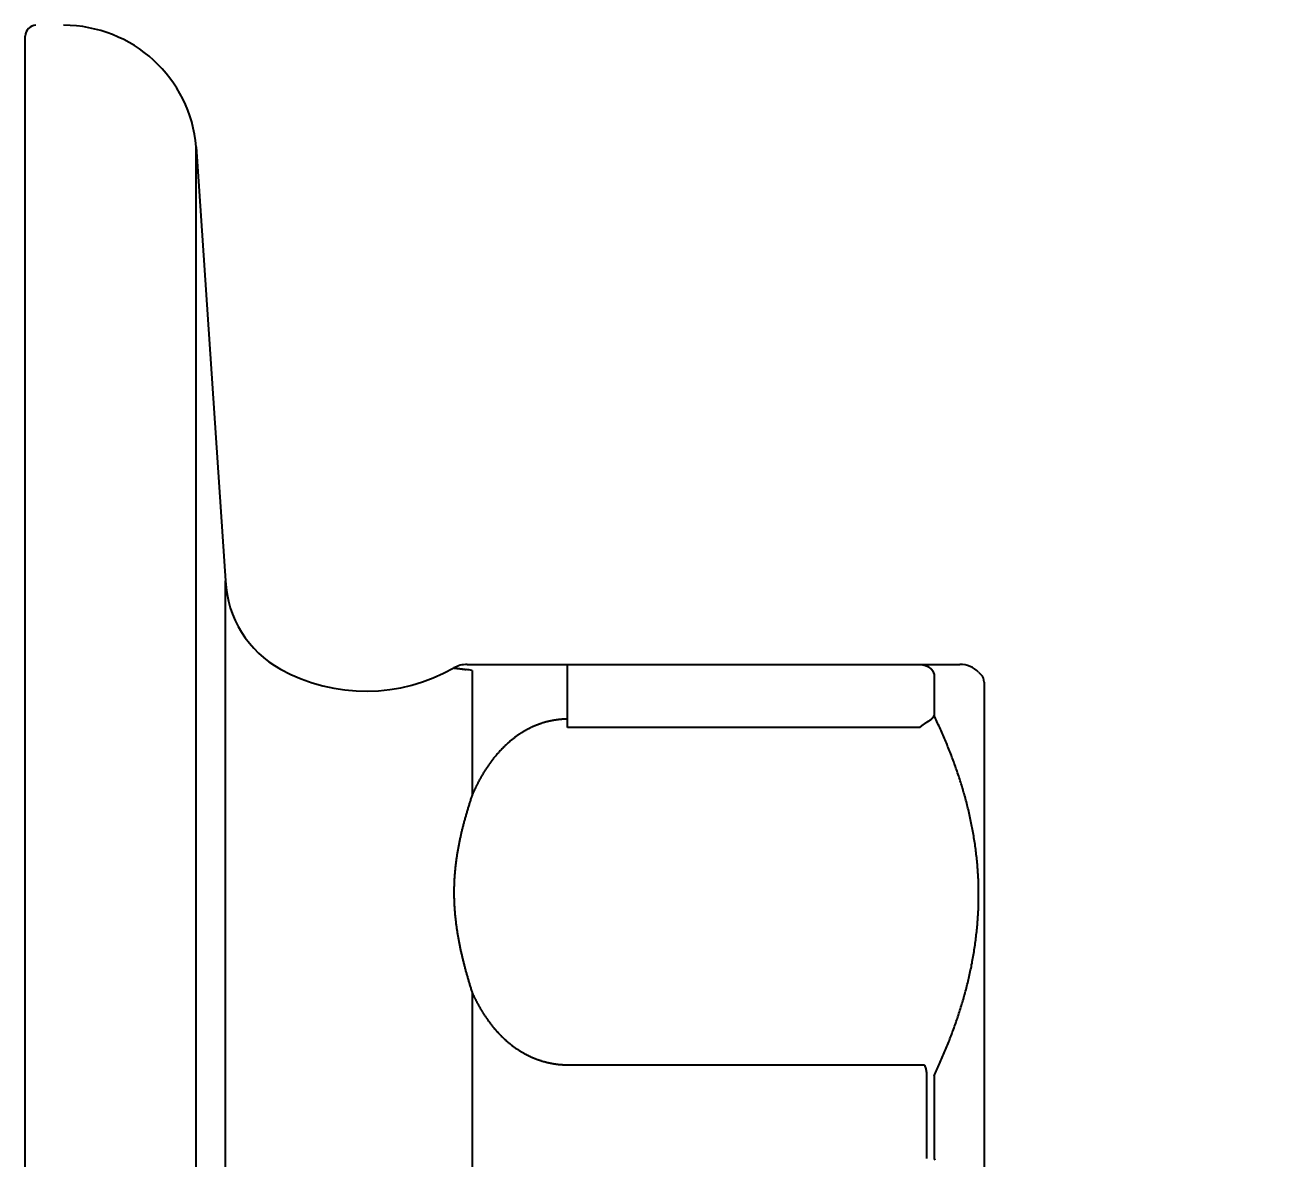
# Model space of a CAD drawing. Header units: millimetres. Extents: x 0 to 3800, y -67 to 2530.
# Drawn here: x 2346.07 to 2370.41, y 1562.14 to 1583.98 of the extents above; entities that cross this region are included whole.
import ezdxf

# ---------------------------------------------------------------- set-up
doc = ezdxf.new("R2010")
doc.units = ezdxf.units.MM
doc.layers.add('내부선 및 부속', color=4, linetype='Continuous')
doc.layers.add('치수선', color=7, linetype='Continuous')
doc.styles.add('____', font='')
doc.styles.get('____').set_extended_font_data('굴림')
doc.dimstyles.new('MSADIM', dxfattribs={"dimtxt": 33, "dimasz": 17, "dimexe": 10, "dimexo": 7.5, "dimgap": 10, "dimtad": 0, "dimtih": 1, "dimtoh": 1, "dimdec": 0, "dimzin": 1, "dimdsep": 46, "dimtxsty": '____', "dimcen": 11.25, "dimadec": 0, "dimazin": 0, "dimtfac": 1, "dimtdec": 0, "dimtix": 1, "dimtmove": 0, "dimatfit": 3, "dimfxl": 1, "dimtolj": 1, "dimtzin": 1, "dimarcsym": 0})

# ---------------------------------------------------------------- blocks, each defined once
blk = doc.blocks.new('*D49')
at = {"layer": '치수선', "color": 0, "linetype": 'Continuous', "lineweight": -2, "transparency": 16777216}
for p, q in [((2462.455, 1587.439), (2462.455, 1407.939)), ((2322.455, 1510.342), (2322.455, 1407.939)), ((2339.455, 1417.939), (2356.523, 1417.939)), ((2445.455, 1417.939), (2428.387, 1417.939))]:
    blk.add_line(p, q, dxfattribs=at)
at = {"layer": '치수선', "color": 0, "linetype": 'Continuous', "transparency": 16777216}
for points in [[(2339.455, 1420.773), (2339.455, 1415.106), (2322.455, 1417.939)], [(2445.455, 1420.773), (2445.455, 1415.106), (2462.455, 1417.939)]]:
    blk.add_solid(points, dxfattribs=at)
at = {"layer": '치수선', "color": 0, "linetype": 'Continuous', "transparency": 16777216, "insert": (2392.455, 1417.939), "char_height": 25, "attachment_point": 5, "style": '____'}
blk.add_mtext('\\A1;140', dxfattribs=at)
blk = doc.blocks.new('*D52')
at = {"layer": '치수선', "color": 0, "linetype": 'Continuous', "lineweight": -2, "transparency": 16777216}
for p, q in [((2932.455, 1675.439), (2932.455, 1337.939)), ((2232.455, 1355.314), (2232.455, 1337.939)), ((2249.455, 1347.939), (2545.324, 1347.939)), ((2915.455, 1347.939), (2619.585, 1347.939))]:
    blk.add_line(p, q, dxfattribs=at)
at = {"layer": '치수선', "color": 0, "linetype": 'Continuous', "transparency": 16777216}
for points in [[(2249.455, 1350.773), (2249.455, 1345.106), (2232.455, 1347.939)], [(2915.455, 1350.773), (2915.455, 1345.106), (2932.455, 1347.939)]]:
    blk.add_solid(points, dxfattribs=at)
at = {"layer": '치수선', "color": 0, "linetype": 'Continuous', "transparency": 16777216, "insert": (2582.455, 1347.939), "char_height": 25, "attachment_point": 5, "style": '____'}
blk.add_mtext('\\A1;700', dxfattribs=at)

msp = doc.modelspace()

# ---------------------------------------------------------------- linework, layer by layer
at = {"layer": '내부선 및 부속', "linetype": 'Continuous'}
for p, q in [((2346.065, 1542.102), (2346.065, 1583.776)), ((2346.065, 1542.362), (2346.065, 1583.715)), ((2349.361, 1581.639), (2349.924, 1573.274)), ((2349.361, 1544.239), (2349.361, 1581.639)), ((2349.924, 1552.604), (2349.924, 1573.274)), ((2349.924, 1552.604), (2349.924, 1573.274)), ((2354.578, 1571.665), (2364.074, 1571.665)), ((2356.512, 1570.453), (2356.512, 1571.665)), ((2354.674, 1571.551), (2354.674, 1569.146)), ((2363.577, 1571.48), (2363.577, 1570.683)), ((2364.437, 1571.515), (2364.483, 1571.468)), ((2364.543, 1571.323), (2364.543, 1554.555)), ((2363.304, 1570.453), (2356.512, 1570.453)), ((2354.674, 1565.344), (2354.674, 1560.534)), ((2356.512, 1563.949), (2363.388, 1563.949)), ((2363.432, 1563.742), (2363.432, 1562.142)), ((2363.577, 1563.737), (2363.577, 1562.142))]:
    msp.add_line(p, q, dxfattribs=at)
at = {"layer": '내부선 및 부속', "linetype": 'Continuous', "flags": 128}
for points in [[(2354.325, 1571.597), (2354.326, 1571.598), (2354.327, 1571.598), (2354.327, 1571.597), (2354.328, 1571.597), (2354.329, 1571.597), (2354.33, 1571.597), (2354.331, 1571.597), (2354.332, 1571.596), (2354.332, 1571.596), (2354.333, 1571.596), (2354.334, 1571.596), (2354.335, 1571.596), (2354.336, 1571.596), (2354.337, 1571.596), (2354.337, 1571.596), (2354.338, 1571.596), (2354.339, 1571.596), (2354.34, 1571.596), (2354.341, 1571.596), (2354.342, 1571.595), (2354.342, 1571.595), (2354.343, 1571.595), (2354.344, 1571.595), (2354.345, 1571.595), (2354.346, 1571.595), (2354.347, 1571.595), (2354.347, 1571.595), (2354.348, 1571.595), (2354.349, 1571.595), (2354.35, 1571.595), (2354.351, 1571.595), (2354.352, 1571.594), (2354.352, 1571.594), (2354.353, 1571.594), (2354.354, 1571.594), (2354.355, 1571.594), (2354.356, 1571.594), (2354.357, 1571.594), (2354.357, 1571.594), (2354.358, 1571.593), (2354.359, 1571.593), (2354.36, 1571.593), (2354.361, 1571.593), (2354.362, 1571.593), (2354.362, 1571.593), (2354.363, 1571.593), (2354.364, 1571.593), (2354.365, 1571.593), (2354.366, 1571.592), (2354.367, 1571.592), (2354.367, 1571.592), (2354.368, 1571.592), (2354.369, 1571.592), (2354.37, 1571.592), (2354.371, 1571.592), (2354.371, 1571.592), (2354.372, 1571.592), (2354.373, 1571.591), (2354.374, 1571.591), (2354.375, 1571.591), (2354.376, 1571.591), (2354.376, 1571.591), (2354.377, 1571.591), (2354.378, 1571.591), (2354.379, 1571.591), (2354.38, 1571.591), (2354.381, 1571.591), (2354.381, 1571.59), (2354.382, 1571.59), (2354.383, 1571.59), (2354.384, 1571.59), (2354.385, 1571.59), (2354.386, 1571.59), (2354.386, 1571.59), (2354.387, 1571.59), (2354.388, 1571.59), (2354.389, 1571.59), (2354.39, 1571.589), (2354.391, 1571.589), (2354.391, 1571.589), (2354.392, 1571.589), (2354.393, 1571.589), (2354.394, 1571.589), (2354.395, 1571.589), (2354.396, 1571.589), (2354.396, 1571.589), (2354.397, 1571.589), (2354.398, 1571.588), (2354.399, 1571.588), (2354.4, 1571.588), (2354.401, 1571.588), (2354.401, 1571.588), (2354.402, 1571.588), (2354.403, 1571.588), (2354.404, 1571.588), (2354.405, 1571.588), (2354.405, 1571.588), (2354.406, 1571.587), (2354.407, 1571.587), (2354.408, 1571.587), (2354.408, 1571.587), (2354.409, 1571.587), (2354.41, 1571.587), (2354.41, 1571.587), (2354.411, 1571.587), (2354.412, 1571.587), (2354.413, 1571.587), (2354.414, 1571.587), (2354.415, 1571.586), (2354.415, 1571.586), (2354.416, 1571.586), (2354.417, 1571.586), (2354.418, 1571.586), (2354.419, 1571.586), (2354.42, 1571.586), (2354.42, 1571.586), (2354.421, 1571.586), (2354.422, 1571.585), (2354.423, 1571.585), (2354.424, 1571.585), (2354.425, 1571.585), (2354.425, 1571.585), (2354.426, 1571.585), (2354.427, 1571.585), (2354.428, 1571.585), (2354.429, 1571.585), (2354.43, 1571.584), (2354.43, 1571.584), (2354.431, 1571.584), (2354.432, 1571.584), (2354.433, 1571.584), (2354.434, 1571.584), (2354.435, 1571.584), (2354.435, 1571.584), (2354.436, 1571.584), (2354.437, 1571.583), (2354.438, 1571.583), (2354.439, 1571.583), (2354.44, 1571.583), (2354.44, 1571.583), (2354.441, 1571.583), (2354.442, 1571.583), (2354.443, 1571.583), (2354.444, 1571.583), (2354.444, 1571.583), (2354.445, 1571.582), (2354.446, 1571.582), (2354.447, 1571.582), (2354.448, 1571.582), (2354.449, 1571.582), (2354.449, 1571.582), (2354.45, 1571.582), (2354.451, 1571.582), (2354.452, 1571.582), (2354.453, 1571.581), (2354.454, 1571.581), (2354.454, 1571.581), (2354.455, 1571.581), (2354.456, 1571.581), (2354.457, 1571.581), (2354.458, 1571.581), (2354.459, 1571.581), (2354.459, 1571.581), (2354.46, 1571.58), (2354.461, 1571.58), (2354.462, 1571.58), (2354.463, 1571.58), (2354.464, 1571.58), (2354.464, 1571.58), (2354.465, 1571.58), (2354.466, 1571.58), (2354.467, 1571.58), (2354.468, 1571.579), (2354.469, 1571.579), (2354.469, 1571.579), (2354.47, 1571.579), (2354.471, 1571.579), (2354.472, 1571.579), (2354.473, 1571.579), (2354.474, 1571.579), (2354.474, 1571.579), (2354.475, 1571.578), (2354.476, 1571.578), (2354.477, 1571.578), (2354.478, 1571.578), (2354.478, 1571.578), (2354.479, 1571.578), (2354.48, 1571.578), (2354.481, 1571.578), (2354.482, 1571.578), (2354.483, 1571.577), (2354.483, 1571.577), (2354.484, 1571.577), (2354.485, 1571.577), (2354.486, 1571.577), (2354.487, 1571.577), (2354.488, 1571.577), (2354.488, 1571.577), (2354.489, 1571.577), (2354.49, 1571.576), (2354.491, 1571.576), (2354.491, 1571.576), (2354.492, 1571.576), (2354.493, 1571.576), (2354.493, 1571.576), (2354.494, 1571.576), (2354.495, 1571.576), (2354.496, 1571.576), (2354.497, 1571.576), (2354.498, 1571.575), (2354.498, 1571.575), (2354.499, 1571.575), (2354.5, 1571.575), (2354.501, 1571.575), (2354.502, 1571.575), (2354.503, 1571.575), (2354.503, 1571.575), (2354.504, 1571.575), (2354.505, 1571.574), (2354.506, 1571.574), (2354.507, 1571.574), (2354.507, 1571.574), (2354.508, 1571.574), (2354.509, 1571.574), (2354.51, 1571.574), (2354.511, 1571.574), (2354.512, 1571.574), (2354.512, 1571.573), (2354.513, 1571.573), (2354.514, 1571.573), (2354.515, 1571.573), (2354.516, 1571.573), (2354.517, 1571.573), (2354.517, 1571.573), (2354.518, 1571.573), (2354.519, 1571.573), (2354.52, 1571.572), (2354.521, 1571.572), (2354.522, 1571.572), (2354.522, 1571.572), (2354.523, 1571.572), (2354.524, 1571.572), (2354.525, 1571.572), (2354.526, 1571.572), (2354.527, 1571.572), (2354.527, 1571.571), (2354.528, 1571.571), (2354.529, 1571.571), (2354.53, 1571.571), (2354.531, 1571.571), (2354.532, 1571.571), (2354.532, 1571.571), (2354.533, 1571.571), (2354.534, 1571.571), (2354.535, 1571.57), (2354.536, 1571.57), (2354.536, 1571.57), (2354.537, 1571.57), (2354.538, 1571.57), (2354.539, 1571.57), (2354.54, 1571.57), (2354.541, 1571.57), (2354.541, 1571.569), (2354.542, 1571.569), (2354.543, 1571.569), (2354.544, 1571.569), (2354.545, 1571.569), (2354.546, 1571.569), (2354.546, 1571.569), (2354.547, 1571.569), (2354.548, 1571.569), (2354.549, 1571.568), (2354.55, 1571.568), (2354.551, 1571.568), (2354.551, 1571.568), (2354.552, 1571.568), (2354.553, 1571.568), (2354.554, 1571.568), (2354.555, 1571.568), (2354.556, 1571.568), (2354.556, 1571.567), (2354.557, 1571.567), (2354.558, 1571.567), (2354.559, 1571.567), (2354.56, 1571.567), (2354.561, 1571.567), (2354.561, 1571.567), (2354.562, 1571.567), (2354.563, 1571.567), (2354.563, 1571.567)], [(2363.304, 1571.665), (2363.305, 1571.665), (2363.307, 1571.665), (2363.308, 1571.665), (2363.309, 1571.665), (2363.31, 1571.665), (2363.311, 1571.665), (2363.312, 1571.665), (2363.313, 1571.665), (2363.314, 1571.665), (2363.315, 1571.665), (2363.316, 1571.664), (2363.317, 1571.664), (2363.318, 1571.664), (2363.319, 1571.664), (2363.32, 1571.664), (2363.321, 1571.664), (2363.322, 1571.664), (2363.323, 1571.664), (2363.324, 1571.664), (2363.326, 1571.664), (2363.327, 1571.664), (2363.328, 1571.664), (2363.329, 1571.664), (2363.33, 1571.664), (2363.331, 1571.664), (2363.332, 1571.663), (2363.333, 1571.663), (2363.334, 1571.663), (2363.335, 1571.663), (2363.336, 1571.663), (2363.337, 1571.663), (2363.338, 1571.663), (2363.339, 1571.663), (2363.34, 1571.663), (2363.341, 1571.662), (2363.342, 1571.662), (2363.343, 1571.662), (2363.345, 1571.662), (2363.346, 1571.662), (2363.347, 1571.662), (2363.348, 1571.662), (2363.349, 1571.661), (2363.35, 1571.661), (2363.351, 1571.661), (2363.352, 1571.661), (2363.353, 1571.661), (2363.354, 1571.661), (2363.355, 1571.66), (2363.356, 1571.66), (2363.357, 1571.66), (2363.358, 1571.66), (2363.359, 1571.66), (2363.36, 1571.66), (2363.361, 1571.659), (2363.362, 1571.659), (2363.363, 1571.659), (2363.364, 1571.659), (2363.365, 1571.659), (2363.367, 1571.658), (2363.368, 1571.658), (2363.369, 1571.658), (2363.37, 1571.658), (2363.371, 1571.657), (2363.372, 1571.657), (2363.373, 1571.657), (2363.374, 1571.657), (2363.375, 1571.656), (2363.376, 1571.656), (2363.377, 1571.656), (2363.378, 1571.656), (2363.379, 1571.655), (2363.38, 1571.655), (2363.381, 1571.655), (2363.382, 1571.655), (2363.383, 1571.654), (2363.384, 1571.654), (2363.385, 1571.654), (2363.386, 1571.654), (2363.387, 1571.653), (2363.388, 1571.653), (2363.389, 1571.653), (2363.39, 1571.652), (2363.391, 1571.652), (2363.392, 1571.652), (2363.393, 1571.652), (2363.394, 1571.651), (2363.395, 1571.651), (2363.396, 1571.651), (2363.397, 1571.65), (2363.398, 1571.65), (2363.399, 1571.65), (2363.4, 1571.649), (2363.401, 1571.649), (2363.402, 1571.649), (2363.403, 1571.648), (2363.405, 1571.648), (2363.406, 1571.648), (2363.407, 1571.647), (2363.408, 1571.647), (2363.409, 1571.647), (2363.409, 1571.647), (2363.41, 1571.646), (2363.411, 1571.646), (2363.412, 1571.646), (2363.413, 1571.645), (2363.414, 1571.645), (2363.415, 1571.645), (2363.416, 1571.644), (2363.416, 1571.644), (2363.417, 1571.643), (2363.418, 1571.643), (2363.419, 1571.643), (2363.42, 1571.642), (2363.421, 1571.642), (2363.422, 1571.641), (2363.423, 1571.641), (2363.424, 1571.641), (2363.425, 1571.64), (2363.426, 1571.64), (2363.427, 1571.639), (2363.428, 1571.639), (2363.429, 1571.639), (2363.43, 1571.638), (2363.431, 1571.638), (2363.432, 1571.637), (2363.433, 1571.637), (2363.434, 1571.637), (2363.435, 1571.636), (2363.436, 1571.636), (2363.437, 1571.635), (2363.438, 1571.635), (2363.439, 1571.634), (2363.44, 1571.634), (2363.441, 1571.633), (2363.442, 1571.633), (2363.443, 1571.633), (2363.444, 1571.632), (2363.445, 1571.632), (2363.446, 1571.631), (2363.447, 1571.631), (2363.447, 1571.63), (2363.448, 1571.63), (2363.449, 1571.629), (2363.45, 1571.629), (2363.451, 1571.628), (2363.452, 1571.628), (2363.453, 1571.627), (2363.454, 1571.627), (2363.455, 1571.626), (2363.456, 1571.626), (2363.457, 1571.625), (2363.458, 1571.625), (2363.459, 1571.624), (2363.46, 1571.624), (2363.46, 1571.623), (2363.461, 1571.623), (2363.462, 1571.622), (2363.463, 1571.622), (2363.464, 1571.621), (2363.465, 1571.621), (2363.465, 1571.621)], [(2363.465, 1571.621), (2363.466, 1571.62), (2363.467, 1571.62), (2363.468, 1571.619), (2363.469, 1571.618), (2363.47, 1571.618), (2363.471, 1571.617), (2363.472, 1571.617), (2363.473, 1571.616), (2363.474, 1571.615), (2363.475, 1571.615), (2363.476, 1571.614), (2363.477, 1571.613), (2363.478, 1571.613), (2363.479, 1571.612), (2363.48, 1571.612), (2363.481, 1571.611), (2363.482, 1571.61), (2363.483, 1571.61), (2363.484, 1571.609), (2363.485, 1571.608), (2363.486, 1571.608), (2363.486, 1571.607), (2363.487, 1571.606), (2363.488, 1571.606), (2363.489, 1571.605), (2363.49, 1571.604), (2363.491, 1571.604), (2363.492, 1571.603), (2363.493, 1571.602), (2363.494, 1571.601), (2363.495, 1571.601), (2363.496, 1571.6), (2363.497, 1571.599), (2363.498, 1571.599), (2363.498, 1571.598), (2363.499, 1571.597), (2363.5, 1571.596), (2363.501, 1571.596), (2363.502, 1571.595), (2363.503, 1571.594), (2363.504, 1571.593), (2363.505, 1571.593), (2363.506, 1571.592), (2363.506, 1571.591), (2363.507, 1571.59), (2363.508, 1571.589), (2363.509, 1571.589), (2363.51, 1571.588), (2363.511, 1571.587), (2363.512, 1571.586), (2363.512, 1571.586), (2363.513, 1571.585), (2363.514, 1571.584), (2363.515, 1571.583), (2363.516, 1571.582), (2363.517, 1571.582), (2363.518, 1571.581), (2363.518, 1571.58), (2363.519, 1571.579), (2363.52, 1571.578), (2363.521, 1571.577), (2363.522, 1571.577), (2363.522, 1571.576), (2363.523, 1571.575), (2363.524, 1571.574), (2363.525, 1571.573), (2363.526, 1571.572), (2363.526, 1571.571), (2363.527, 1571.571), (2363.528, 1571.57), (2363.529, 1571.569), (2363.529, 1571.568), (2363.53, 1571.567), (2363.531, 1571.566), (2363.532, 1571.565), (2363.532, 1571.564), (2363.533, 1571.564), (2363.534, 1571.563), (2363.535, 1571.562), (2363.535, 1571.561), (2363.536, 1571.56), (2363.537, 1571.559), (2363.537, 1571.558), (2363.538, 1571.557), (2363.539, 1571.556), (2363.54, 1571.555), (2363.54, 1571.554), (2363.541, 1571.553), (2363.542, 1571.552), (2363.542, 1571.552), (2363.543, 1571.551), (2363.544, 1571.55), (2363.544, 1571.549), (2363.545, 1571.548), (2363.546, 1571.547), (2363.546, 1571.546), (2363.547, 1571.545), (2363.548, 1571.544), (2363.548, 1571.543), (2363.549, 1571.542), (2363.549, 1571.542), (2363.549, 1571.541), (2363.55, 1571.54), (2363.551, 1571.539), (2363.551, 1571.538), (2363.552, 1571.537), (2363.552, 1571.536), (2363.553, 1571.535), (2363.554, 1571.534), (2363.554, 1571.533), (2363.555, 1571.532), (2363.555, 1571.531), (2363.556, 1571.53), (2363.557, 1571.529), (2363.557, 1571.528), (2363.558, 1571.527), (2363.558, 1571.526), (2363.559, 1571.525), (2363.559, 1571.524), (2363.56, 1571.523), (2363.56, 1571.522), (2363.561, 1571.521), (2363.561, 1571.52), (2363.562, 1571.519), (2363.562, 1571.518), (2363.563, 1571.517), (2363.563, 1571.516), (2363.564, 1571.514), (2363.564, 1571.513), (2363.565, 1571.512), (2363.565, 1571.511), (2363.566, 1571.51), (2363.566, 1571.509), (2363.567, 1571.508), (2363.567, 1571.507), (2363.568, 1571.506), (2363.568, 1571.505), (2363.569, 1571.504), (2363.569, 1571.503), (2363.569, 1571.502), (2363.57, 1571.501), (2363.57, 1571.5), (2363.571, 1571.499), (2363.571, 1571.497), (2363.572, 1571.496), (2363.572, 1571.495), (2363.572, 1571.494), (2363.573, 1571.493), (2363.573, 1571.492), (2363.574, 1571.491), (2363.574, 1571.49), (2363.574, 1571.489), (2363.575, 1571.488), (2363.575, 1571.487), (2363.575, 1571.485), (2363.576, 1571.484), (2363.576, 1571.483), (2363.576, 1571.482), (2363.577, 1571.481), (2363.577, 1571.48), (2363.577, 1571.48)], [(2363.577, 1570.682), (2363.577, 1570.681), (2363.576, 1570.68), (2363.576, 1570.679), (2363.576, 1570.678), (2363.575, 1570.678), (2363.575, 1570.677), (2363.574, 1570.676), (2363.574, 1570.675), (2363.573, 1570.674), (2363.573, 1570.673), (2363.573, 1570.672), (2363.572, 1570.671), (2363.572, 1570.67), (2363.571, 1570.669), (2363.571, 1570.668), (2363.57, 1570.667), (2363.57, 1570.667), (2363.569, 1570.666), (2363.569, 1570.665), (2363.568, 1570.664), (2363.568, 1570.663), (2363.567, 1570.662), (2363.567, 1570.661), (2363.566, 1570.66), (2363.566, 1570.659), (2363.565, 1570.658), (2363.565, 1570.658), (2363.564, 1570.657), (2363.564, 1570.656), (2363.563, 1570.655), (2363.562, 1570.654), (2363.562, 1570.653), (2363.561, 1570.652), (2363.561, 1570.651), (2363.56, 1570.651), (2363.56, 1570.65), (2363.559, 1570.649), (2363.559, 1570.648), (2363.558, 1570.647), (2363.557, 1570.646), (2363.557, 1570.646), (2363.556, 1570.645), (2363.556, 1570.644), (2363.555, 1570.643), (2363.554, 1570.642), (2363.554, 1570.641), (2363.553, 1570.641), (2363.553, 1570.64), (2363.552, 1570.639), (2363.551, 1570.638), (2363.551, 1570.637), (2363.55, 1570.636), (2363.549, 1570.636), (2363.549, 1570.635), (2363.548, 1570.634), (2363.547, 1570.633), (2363.547, 1570.632), (2363.546, 1570.632), (2363.545, 1570.631), (2363.545, 1570.63), (2363.544, 1570.629), (2363.543, 1570.629), (2363.543, 1570.628), (2363.542, 1570.627), (2363.541, 1570.626), (2363.541, 1570.625), (2363.54, 1570.625), (2363.539, 1570.624), (2363.539, 1570.623), (2363.538, 1570.622), (2363.537, 1570.622), (2363.536, 1570.621), (2363.536, 1570.62), (2363.535, 1570.619), (2363.534, 1570.619), (2363.534, 1570.618), (2363.533, 1570.617), (2363.532, 1570.616), (2363.531, 1570.616), (2363.531, 1570.615), (2363.53, 1570.614), (2363.529, 1570.614), (2363.528, 1570.613), (2363.528, 1570.612), (2363.527, 1570.611), (2363.526, 1570.611), (2363.525, 1570.61), (2363.525, 1570.609), (2363.524, 1570.609), (2363.523, 1570.608), (2363.522, 1570.607), (2363.522, 1570.606), (2363.521, 1570.606), (2363.52, 1570.605), (2363.519, 1570.604), (2363.518, 1570.604), (2363.518, 1570.603), (2363.517, 1570.602), (2363.516, 1570.602), (2363.515, 1570.601), (2363.515, 1570.601), (2363.515, 1570.6), (2363.514, 1570.6), (2363.513, 1570.599), (2363.512, 1570.598), (2363.511, 1570.598), (2363.511, 1570.597), (2363.51, 1570.596), (2363.509, 1570.596), (2363.508, 1570.595), (2363.507, 1570.594), (2363.506, 1570.594), (2363.506, 1570.593), (2363.505, 1570.593), (2363.504, 1570.592), (2363.503, 1570.591), (2363.502, 1570.591), (2363.501, 1570.59), (2363.501, 1570.589), (2363.5, 1570.589), (2363.499, 1570.588), (2363.498, 1570.588), (2363.497, 1570.587), (2363.496, 1570.586), (2363.496, 1570.586), (2363.495, 1570.585), (2363.494, 1570.585), (2363.493, 1570.584), (2363.492, 1570.583), (2363.491, 1570.583), (2363.491, 1570.582), (2363.49, 1570.582), (2363.489, 1570.581), (2363.488, 1570.58), (2363.487, 1570.58), (2363.486, 1570.579), (2363.485, 1570.579), (2363.484, 1570.578), (2363.484, 1570.578), (2363.483, 1570.577), (2363.482, 1570.576), (2363.481, 1570.576), (2363.48, 1570.575), (2363.479, 1570.575), (2363.478, 1570.574), (2363.477, 1570.574), (2363.477, 1570.573), (2363.476, 1570.573), (2363.475, 1570.572), (2363.474, 1570.572), (2363.473, 1570.571), (2363.472, 1570.57), (2363.471, 1570.57), (2363.47, 1570.569), (2363.47, 1570.569), (2363.469, 1570.568), (2363.468, 1570.568), (2363.467, 1570.567), (2363.466, 1570.567), (2363.465, 1570.566), (2363.465, 1570.566)], [(2363.577, 1563.736), (2363.591, 1563.766), (2363.605, 1563.795), (2363.618, 1563.824), (2363.632, 1563.854), (2363.645, 1563.883), (2363.658, 1563.912), (2363.672, 1563.942), (2363.685, 1563.971), (2363.698, 1564.001), (2363.711, 1564.031), (2363.724, 1564.06), (2363.737, 1564.09), (2363.749, 1564.12), (2363.762, 1564.149), (2363.775, 1564.179), (2363.787, 1564.209), (2363.799, 1564.239), (2363.812, 1564.269), (2363.824, 1564.299), (2363.836, 1564.329), (2363.848, 1564.359), (2363.86, 1564.389), (2363.872, 1564.419), (2363.883, 1564.449), (2363.895, 1564.479), (2363.907, 1564.509), (2363.918, 1564.54), (2363.929, 1564.57), (2363.941, 1564.6), (2363.952, 1564.631), (2363.963, 1564.661), (2363.974, 1564.692), (2363.984, 1564.722), (2363.995, 1564.753), (2364.006, 1564.783), (2364.016, 1564.814), (2364.027, 1564.844), (2364.037, 1564.875), (2364.047, 1564.906), (2364.057, 1564.936), (2364.067, 1564.967), (2364.077, 1564.998), (2364.087, 1565.029), (2364.096, 1565.06), (2364.106, 1565.091), (2364.115, 1565.122), (2364.124, 1565.153), (2364.133, 1565.184), (2364.142, 1565.215), (2364.151, 1565.246), (2364.16, 1565.277), (2364.169, 1565.308), (2364.177, 1565.34), (2364.186, 1565.371), (2364.194, 1565.402), (2364.202, 1565.433), (2364.21, 1565.465), (2364.218, 1565.496), (2364.226, 1565.528), (2364.233, 1565.559), (2364.241, 1565.591), (2364.248, 1565.622), (2364.255, 1565.654), (2364.263, 1565.685), (2364.27, 1565.717), (2364.276, 1565.749), (2364.283, 1565.78), (2364.29, 1565.812), (2364.296, 1565.844), (2364.302, 1565.876), (2364.309, 1565.907), (2364.315, 1565.939), (2364.321, 1565.971), (2364.326, 1566.003), (2364.332, 1566.035), (2364.337, 1566.067), (2364.343, 1566.099), (2364.348, 1566.131), (2364.353, 1566.163), (2364.358, 1566.195), (2364.363, 1566.227), (2364.367, 1566.259), (2364.372, 1566.291), (2364.376, 1566.323), (2364.38, 1566.355), (2364.384, 1566.387), (2364.388, 1566.419), (2364.392, 1566.451), (2364.396, 1566.484), (2364.399, 1566.516), (2364.403, 1566.548), (2364.406, 1566.58), (2364.409, 1566.612), (2364.412, 1566.645), (2364.414, 1566.677), (2364.417, 1566.709), (2364.419, 1566.741), (2364.422, 1566.774), (2364.424, 1566.806), (2364.426, 1566.838), (2364.426, 1566.838), (2364.428, 1566.871), (2364.429, 1566.903), (2364.431, 1566.935), (2364.432, 1566.968), (2364.433, 1567), (2364.434, 1567.032), (2364.435, 1567.065), (2364.436, 1567.097), (2364.437, 1567.129), (2364.437, 1567.162), (2364.437, 1567.194), (2364.437, 1567.226), (2364.437, 1567.259), (2364.437, 1567.291), (2364.437, 1567.323), (2364.436, 1567.356), (2364.435, 1567.388), (2364.434, 1567.421), (2364.433, 1567.453), (2364.432, 1567.485), (2364.431, 1567.518), (2364.429, 1567.55), (2364.428, 1567.582), (2364.426, 1567.615), (2364.424, 1567.647), (2364.422, 1567.679), (2364.419, 1567.711), (2364.417, 1567.744), (2364.414, 1567.776), (2364.412, 1567.808), (2364.409, 1567.84), (2364.406, 1567.873), (2364.402, 1567.905), (2364.399, 1567.937), (2364.396, 1567.969), (2364.392, 1568.001), (2364.388, 1568.034), (2364.384, 1568.066), (2364.38, 1568.098), (2364.376, 1568.13), (2364.371, 1568.162), (2364.367, 1568.194), (2364.362, 1568.226), (2364.357, 1568.258), (2364.352, 1568.29), (2364.347, 1568.322), (2364.342, 1568.354), (2364.337, 1568.386), (2364.331, 1568.418), (2364.325, 1568.45), (2364.32, 1568.482), (2364.314, 1568.514), (2364.308, 1568.545), (2364.301, 1568.577), (2364.295, 1568.609), (2364.288, 1568.641), (2364.282, 1568.672), (2364.275, 1568.704), (2364.268, 1568.736), (2364.261, 1568.767), (2364.254, 1568.799), (2364.246, 1568.83), (2364.239, 1568.862), (2364.231, 1568.893), (2364.224, 1568.925), (2364.216, 1568.956), (2364.208, 1568.988), (2364.2, 1569.019), (2364.191, 1569.05), (2364.183, 1569.082), (2364.174, 1569.113), (2364.166, 1569.144), (2364.157, 1569.175), (2364.148, 1569.206), (2364.139, 1569.237), (2364.13, 1569.268), (2364.121, 1569.299), (2364.111, 1569.33), (2364.102, 1569.361), (2364.092, 1569.392), (2364.082, 1569.423), (2364.072, 1569.454), (2364.062, 1569.485), (2364.052, 1569.515), (2364.042, 1569.546), (2364.032, 1569.577), (2364.021, 1569.607), (2364.011, 1569.638), (2364, 1569.668), (2363.989, 1569.699), (2363.978, 1569.729), (2363.967, 1569.76), (2363.956, 1569.79), (2363.945, 1569.82), (2363.934, 1569.851), (2363.922, 1569.881), (2363.911, 1569.911), (2363.899, 1569.941), (2363.887, 1569.972), (2363.875, 1570.002), (2363.875, 1570.002), (2363.864, 1570.032), (2363.851, 1570.062), (2363.839, 1570.092), (2363.827, 1570.122), (2363.815, 1570.152), (2363.802, 1570.181), (2363.79, 1570.211), (2363.777, 1570.241), (2363.764, 1570.271), (2363.752, 1570.3), (2363.739, 1570.33), (2363.726, 1570.36), (2363.713, 1570.389), (2363.699, 1570.419), (2363.686, 1570.448), (2363.673, 1570.478), (2363.659, 1570.507), (2363.646, 1570.536), (2363.632, 1570.566), (2363.619, 1570.595), (2363.605, 1570.624), (2363.591, 1570.653), (2363.577, 1570.683), (2363.577, 1570.683)], [(2356.513, 1570.611), (2356.502, 1570.611), (2356.491, 1570.611), (2356.479, 1570.611), (2356.468, 1570.61), (2356.457, 1570.61), (2356.446, 1570.609), (2356.435, 1570.609), (2356.424, 1570.608), (2356.412, 1570.608), (2356.401, 1570.607), (2356.39, 1570.606), (2356.379, 1570.605), (2356.368, 1570.604), (2356.357, 1570.603), (2356.346, 1570.602), (2356.335, 1570.6), (2356.323, 1570.599), (2356.312, 1570.598), (2356.301, 1570.596), (2356.29, 1570.594), (2356.279, 1570.593), (2356.268, 1570.591), (2356.257, 1570.589), (2356.246, 1570.587), (2356.235, 1570.585), (2356.224, 1570.583), (2356.213, 1570.581), (2356.202, 1570.579), (2356.191, 1570.577), (2356.18, 1570.574), (2356.169, 1570.572), (2356.158, 1570.57), (2356.147, 1570.567), (2356.136, 1570.564), (2356.125, 1570.562), (2356.114, 1570.559), (2356.103, 1570.556), (2356.092, 1570.553), (2356.082, 1570.55), (2356.071, 1570.547), (2356.06, 1570.544), (2356.049, 1570.54), (2356.039, 1570.537), (2356.028, 1570.534), (2356.017, 1570.53), (2356.006, 1570.527), (2355.996, 1570.523), (2355.985, 1570.52), (2355.975, 1570.516), (2355.964, 1570.512), (2355.954, 1570.508), (2355.943, 1570.504), (2355.933, 1570.5), (2355.922, 1570.496), (2355.912, 1570.492), (2355.901, 1570.488), (2355.891, 1570.483), (2355.881, 1570.479), (2355.87, 1570.475), (2355.86, 1570.47), (2355.85, 1570.466), (2355.84, 1570.461), (2355.829, 1570.456), (2355.819, 1570.452), (2355.809, 1570.447), (2355.799, 1570.442), (2355.789, 1570.437), (2355.779, 1570.432), (2355.769, 1570.427), (2355.759, 1570.422), (2355.749, 1570.416), (2355.739, 1570.411), (2355.729, 1570.406), (2355.72, 1570.401), (2355.71, 1570.395), (2355.7, 1570.39), (2355.69, 1570.384), (2355.681, 1570.378), (2355.671, 1570.373), (2355.662, 1570.367), (2355.652, 1570.361), (2355.642, 1570.355), (2355.633, 1570.349), (2355.624, 1570.343), (2355.614, 1570.337), (2355.605, 1570.331), (2355.595, 1570.325), (2355.586, 1570.319), (2355.577, 1570.313), (2355.568, 1570.306), (2355.558, 1570.3), (2355.549, 1570.294), (2355.54, 1570.287), (2355.531, 1570.281), (2355.522, 1570.274), (2355.513, 1570.267), (2355.504, 1570.261), (2355.495, 1570.254), (2355.486, 1570.247), (2355.477, 1570.24), (2355.477, 1570.24), (2355.468, 1570.234), (2355.46, 1570.227), (2355.451, 1570.22), (2355.442, 1570.213), (2355.433, 1570.206), (2355.425, 1570.199), (2355.416, 1570.191), (2355.408, 1570.184), (2355.399, 1570.177), (2355.391, 1570.17), (2355.382, 1570.162), (2355.374, 1570.155), (2355.365, 1570.148), (2355.357, 1570.14), (2355.349, 1570.133), (2355.341, 1570.125), (2355.332, 1570.118), (2355.324, 1570.11), (2355.316, 1570.102), (2355.308, 1570.095), (2355.3, 1570.087), (2355.292, 1570.079), (2355.284, 1570.071), (2355.276, 1570.064), (2355.268, 1570.056), (2355.26, 1570.048), (2355.252, 1570.04), (2355.245, 1570.032), (2355.237, 1570.024), (2355.229, 1570.016), (2355.221, 1570.008), (2355.214, 1569.999), (2355.206, 1569.991), (2355.199, 1569.983), (2355.191, 1569.975), (2355.184, 1569.966), (2355.176, 1569.958), (2355.169, 1569.95), (2355.162, 1569.941), (2355.154, 1569.933), (2355.147, 1569.924), (2355.14, 1569.916), (2355.133, 1569.907), (2355.125, 1569.899), (2355.118, 1569.89), (2355.111, 1569.882), (2355.104, 1569.873), (2355.097, 1569.864), (2355.09, 1569.856), (2355.083, 1569.847), (2355.076, 1569.838), (2355.069, 1569.829), (2355.063, 1569.82), (2355.056, 1569.812), (2355.049, 1569.803), (2355.042, 1569.794), (2355.036, 1569.785), (2355.029, 1569.776), (2355.022, 1569.767), (2355.016, 1569.758), (2355.009, 1569.749), (2355.003, 1569.74), (2354.996, 1569.73), (2354.99, 1569.721), (2354.984, 1569.712), (2354.977, 1569.703), (2354.971, 1569.694), (2354.965, 1569.685), (2354.959, 1569.675), (2354.952, 1569.666), (2354.946, 1569.657), (2354.94, 1569.647), (2354.934, 1569.638), (2354.928, 1569.629), (2354.922, 1569.619), (2354.916, 1569.61), (2354.91, 1569.6), (2354.904, 1569.591), (2354.898, 1569.581), (2354.892, 1569.572), (2354.887, 1569.562), (2354.881, 1569.553), (2354.875, 1569.543), (2354.87, 1569.534), (2354.864, 1569.524), (2354.858, 1569.514), (2354.853, 1569.505), (2354.847, 1569.495), (2354.842, 1569.485), (2354.836, 1569.476), (2354.831, 1569.466), (2354.825, 1569.456), (2354.82, 1569.446), (2354.815, 1569.436), (2354.809, 1569.427), (2354.804, 1569.417), (2354.799, 1569.407), (2354.794, 1569.397), (2354.788, 1569.387), (2354.783, 1569.377), (2354.783, 1569.377), (2354.778, 1569.367), (2354.773, 1569.357), (2354.768, 1569.348), (2354.763, 1569.338), (2354.758, 1569.328), (2354.753, 1569.318), (2354.748, 1569.308), (2354.744, 1569.298), (2354.739, 1569.288), (2354.734, 1569.277), (2354.729, 1569.267), (2354.724, 1569.257), (2354.72, 1569.247), (2354.715, 1569.237), (2354.71, 1569.227), (2354.706, 1569.217), (2354.701, 1569.207), (2354.697, 1569.196), (2354.692, 1569.186), (2354.688, 1569.176), (2354.683, 1569.166), (2354.679, 1569.156), (2354.674, 1569.145), (2354.674, 1569.145)], [(2363.465, 1570.566), (2363.464, 1570.566), (2363.463, 1570.565), (2363.462, 1570.565), (2363.461, 1570.564), (2363.46, 1570.563), (2363.459, 1570.563), (2363.458, 1570.562), (2363.456, 1570.561), (2363.455, 1570.561), (2363.454, 1570.56), (2363.453, 1570.56), (2363.452, 1570.559), (2363.451, 1570.558), (2363.45, 1570.558), (2363.449, 1570.557), (2363.448, 1570.556), (2363.447, 1570.556), (2363.446, 1570.555), (2363.445, 1570.555), (2363.444, 1570.554), (2363.443, 1570.553), (2363.442, 1570.553), (2363.441, 1570.552), (2363.439, 1570.551), (2363.438, 1570.551), (2363.437, 1570.55), (2363.436, 1570.549), (2363.435, 1570.549), (2363.434, 1570.548), (2363.433, 1570.547), (2363.432, 1570.547), (2363.431, 1570.546), (2363.43, 1570.545), (2363.429, 1570.545), (2363.428, 1570.544), (2363.427, 1570.543), (2363.426, 1570.543), (2363.425, 1570.542), (2363.424, 1570.541), (2363.423, 1570.541), (2363.422, 1570.54), (2363.421, 1570.539), (2363.42, 1570.539), (2363.419, 1570.538), (2363.417, 1570.537), (2363.416, 1570.537), (2363.415, 1570.536), (2363.414, 1570.535), (2363.413, 1570.535), (2363.412, 1570.534), (2363.411, 1570.533), (2363.41, 1570.533), (2363.409, 1570.532), (2363.408, 1570.531), (2363.407, 1570.531), (2363.406, 1570.53), (2363.405, 1570.529), (2363.404, 1570.528), (2363.403, 1570.528), (2363.402, 1570.527), (2363.401, 1570.526), (2363.4, 1570.526), (2363.399, 1570.525), (2363.398, 1570.524), (2363.397, 1570.524), (2363.396, 1570.523), (2363.395, 1570.522), (2363.394, 1570.522), (2363.393, 1570.521), (2363.392, 1570.52), (2363.391, 1570.519), (2363.39, 1570.519), (2363.389, 1570.518), (2363.388, 1570.517), (2363.387, 1570.517), (2363.386, 1570.516), (2363.385, 1570.515), (2363.384, 1570.514), (2363.383, 1570.514), (2363.382, 1570.513), (2363.381, 1570.512), (2363.38, 1570.512), (2363.379, 1570.511), (2363.378, 1570.51), (2363.377, 1570.509), (2363.376, 1570.509), (2363.375, 1570.508), (2363.374, 1570.507), (2363.373, 1570.506), (2363.372, 1570.506), (2363.371, 1570.505), (2363.37, 1570.504), (2363.369, 1570.503), (2363.368, 1570.503), (2363.367, 1570.502), (2363.366, 1570.501), (2363.365, 1570.501), (2363.364, 1570.5), (2363.363, 1570.499), (2363.362, 1570.498), (2363.362, 1570.498), (2363.361, 1570.498), (2363.36, 1570.497), (2363.359, 1570.496), (2363.358, 1570.495), (2363.357, 1570.495), (2363.356, 1570.494), (2363.355, 1570.493), (2363.354, 1570.492), (2363.353, 1570.492), (2363.352, 1570.491), (2363.351, 1570.49), (2363.35, 1570.489), (2363.349, 1570.489), (2363.348, 1570.488), (2363.347, 1570.487), (2363.346, 1570.486), (2363.345, 1570.486), (2363.344, 1570.485), (2363.343, 1570.484), (2363.342, 1570.483), (2363.341, 1570.483), (2363.34, 1570.482), (2363.339, 1570.481), (2363.338, 1570.48), (2363.337, 1570.479), (2363.336, 1570.479), (2363.335, 1570.478), (2363.334, 1570.477), (2363.333, 1570.476), (2363.332, 1570.476), (2363.331, 1570.475), (2363.33, 1570.474), (2363.329, 1570.473), (2363.328, 1570.473), (2363.327, 1570.472), (2363.326, 1570.471), (2363.325, 1570.47), (2363.324, 1570.469), (2363.324, 1570.469), (2363.323, 1570.468), (2363.322, 1570.467), (2363.321, 1570.466), (2363.32, 1570.465), (2363.319, 1570.465), (2363.318, 1570.464), (2363.317, 1570.463), (2363.316, 1570.462), (2363.315, 1570.462), (2363.314, 1570.461), (2363.313, 1570.46), (2363.312, 1570.459), (2363.311, 1570.458), (2363.31, 1570.458), (2363.309, 1570.457), (2363.308, 1570.456), (2363.307, 1570.455), (2363.306, 1570.454), (2363.305, 1570.454), (2363.304, 1570.453), (2363.304, 1570.453)], [(2354.674, 1569.145), (2354.669, 1569.129), (2354.664, 1569.112), (2354.658, 1569.096), (2354.653, 1569.079), (2354.648, 1569.063), (2354.642, 1569.046), (2354.637, 1569.03), (2354.632, 1569.013), (2354.626, 1568.996), (2354.621, 1568.98), (2354.616, 1568.963), (2354.611, 1568.947), (2354.606, 1568.93), (2354.601, 1568.913), (2354.596, 1568.897), (2354.591, 1568.88), (2354.586, 1568.863), (2354.581, 1568.847), (2354.576, 1568.83), (2354.571, 1568.813), (2354.566, 1568.797), (2354.561, 1568.78), (2354.556, 1568.763), (2354.552, 1568.746), (2354.547, 1568.73), (2354.542, 1568.713), (2354.538, 1568.696), (2354.533, 1568.679), (2354.528, 1568.663), (2354.524, 1568.646), (2354.519, 1568.629), (2354.515, 1568.612), (2354.51, 1568.595), (2354.506, 1568.579), (2354.502, 1568.562), (2354.497, 1568.545), (2354.493, 1568.528), (2354.489, 1568.511), (2354.485, 1568.494), (2354.48, 1568.477), (2354.476, 1568.46), (2354.472, 1568.444), (2354.468, 1568.427), (2354.464, 1568.41), (2354.46, 1568.393), (2354.457, 1568.376), (2354.453, 1568.359), (2354.449, 1568.342), (2354.445, 1568.325), (2354.442, 1568.308), (2354.438, 1568.291), (2354.434, 1568.274), (2354.431, 1568.257), (2354.427, 1568.24), (2354.424, 1568.223), (2354.42, 1568.205), (2354.417, 1568.188), (2354.414, 1568.171), (2354.411, 1568.154), (2354.408, 1568.137), (2354.404, 1568.12), (2354.401, 1568.103), (2354.398, 1568.086), (2354.395, 1568.068), (2354.392, 1568.051), (2354.39, 1568.034), (2354.387, 1568.017), (2354.384, 1568), (2354.381, 1567.982), (2354.379, 1567.965), (2354.376, 1567.948), (2354.374, 1567.931), (2354.371, 1567.913), (2354.369, 1567.896), (2354.367, 1567.879), (2354.364, 1567.862), (2354.362, 1567.844), (2354.36, 1567.827), (2354.358, 1567.81), (2354.356, 1567.793), (2354.354, 1567.775), (2354.352, 1567.758), (2354.35, 1567.741), (2354.348, 1567.723), (2354.347, 1567.706), (2354.345, 1567.689), (2354.344, 1567.671), (2354.342, 1567.654), (2354.341, 1567.637), (2354.339, 1567.619), (2354.338, 1567.602), (2354.337, 1567.584), (2354.335, 1567.567), (2354.334, 1567.55), (2354.333, 1567.532), (2354.332, 1567.515), (2354.331, 1567.498), (2354.33, 1567.48), (2354.329, 1567.463), (2354.329, 1567.445), (2354.329, 1567.445), (2354.328, 1567.428), (2354.327, 1567.411), (2354.327, 1567.393), (2354.326, 1567.376), (2354.326, 1567.358), (2354.326, 1567.341), (2354.325, 1567.324), (2354.325, 1567.306), (2354.325, 1567.289), (2354.325, 1567.271), (2354.325, 1567.254), (2354.325, 1567.237), (2354.325, 1567.219), (2354.326, 1567.202), (2354.326, 1567.184), (2354.326, 1567.167), (2354.327, 1567.15), (2354.327, 1567.132), (2354.328, 1567.115), (2354.328, 1567.097), (2354.329, 1567.08), (2354.33, 1567.063), (2354.331, 1567.045), (2354.332, 1567.028), (2354.333, 1567.011), (2354.334, 1566.993), (2354.335, 1566.976), (2354.336, 1566.958), (2354.337, 1566.941), (2354.338, 1566.924), (2354.34, 1566.906), (2354.341, 1566.889), (2354.343, 1566.872), (2354.344, 1566.854), (2354.346, 1566.837), (2354.347, 1566.82), (2354.349, 1566.802), (2354.351, 1566.785), (2354.353, 1566.768), (2354.355, 1566.75), (2354.357, 1566.733), (2354.359, 1566.716), (2354.361, 1566.698), (2354.363, 1566.681), (2354.365, 1566.664), (2354.367, 1566.647), (2354.37, 1566.629), (2354.372, 1566.612), (2354.374, 1566.595), (2354.377, 1566.578), (2354.379, 1566.56), (2354.382, 1566.543), (2354.385, 1566.526), (2354.387, 1566.509), (2354.39, 1566.491), (2354.393, 1566.474), (2354.396, 1566.457), (2354.399, 1566.44), (2354.402, 1566.423), (2354.405, 1566.406), (2354.408, 1566.388), (2354.411, 1566.371), (2354.414, 1566.354), (2354.417, 1566.337), (2354.42, 1566.32), (2354.424, 1566.303), (2354.427, 1566.286), (2354.43, 1566.269), (2354.434, 1566.252), (2354.437, 1566.235), (2354.441, 1566.218), (2354.444, 1566.2), (2354.448, 1566.183), (2354.452, 1566.166), (2354.455, 1566.149), (2354.459, 1566.132), (2354.463, 1566.115), (2354.467, 1566.099), (2354.471, 1566.082), (2354.475, 1566.065), (2354.478, 1566.048), (2354.482, 1566.031), (2354.487, 1566.014), (2354.491, 1565.997), (2354.495, 1565.98), (2354.499, 1565.963), (2354.503, 1565.946), (2354.507, 1565.929), (2354.512, 1565.912), (2354.516, 1565.896), (2354.52, 1565.879), (2354.525, 1565.862), (2354.529, 1565.845), (2354.533, 1565.828), (2354.538, 1565.811), (2354.542, 1565.795), (2354.547, 1565.778), (2354.551, 1565.761), (2354.556, 1565.744), (2354.561, 1565.728), (2354.561, 1565.728), (2354.565, 1565.711), (2354.57, 1565.694), (2354.575, 1565.677), (2354.579, 1565.661), (2354.584, 1565.644), (2354.589, 1565.627), (2354.594, 1565.61), (2354.599, 1565.594), (2354.604, 1565.577), (2354.609, 1565.56), (2354.613, 1565.544), (2354.618, 1565.527), (2354.623, 1565.51), (2354.628, 1565.494), (2354.633, 1565.477), (2354.638, 1565.46), (2354.644, 1565.444), (2354.649, 1565.427), (2354.654, 1565.411), (2354.659, 1565.394), (2354.664, 1565.377), (2354.669, 1565.361), (2354.674, 1565.344), (2354.674, 1565.344)], [(2354.674, 1565.344), (2354.679, 1565.334), (2354.683, 1565.324), (2354.688, 1565.314), (2354.692, 1565.304), (2354.697, 1565.294), (2354.702, 1565.284), (2354.706, 1565.275), (2354.711, 1565.265), (2354.716, 1565.255), (2354.72, 1565.245), (2354.725, 1565.235), (2354.73, 1565.225), (2354.735, 1565.216), (2354.74, 1565.206), (2354.745, 1565.196), (2354.75, 1565.186), (2354.754, 1565.176), (2354.759, 1565.167), (2354.765, 1565.157), (2354.77, 1565.147), (2354.775, 1565.138), (2354.78, 1565.128), (2354.785, 1565.118), (2354.79, 1565.109), (2354.796, 1565.099), (2354.801, 1565.09), (2354.806, 1565.08), (2354.811, 1565.071), (2354.817, 1565.061), (2354.822, 1565.051), (2354.828, 1565.042), (2354.833, 1565.033), (2354.839, 1565.023), (2354.844, 1565.014), (2354.85, 1565.004), (2354.856, 1564.995), (2354.861, 1564.986), (2354.867, 1564.976), (2354.873, 1564.967), (2354.879, 1564.958), (2354.884, 1564.948), (2354.89, 1564.939), (2354.896, 1564.93), (2354.902, 1564.921), (2354.908, 1564.912), (2354.914, 1564.902), (2354.92, 1564.893), (2354.926, 1564.884), (2354.932, 1564.875), (2354.938, 1564.866), (2354.945, 1564.857), (2354.951, 1564.848), (2354.957, 1564.839), (2354.963, 1564.83), (2354.97, 1564.821), (2354.976, 1564.812), (2354.982, 1564.803), (2354.989, 1564.794), (2354.995, 1564.786), (2355.002, 1564.777), (2355.008, 1564.768), (2355.015, 1564.759), (2355.022, 1564.751), (2355.028, 1564.742), (2355.035, 1564.733), (2355.042, 1564.725), (2355.049, 1564.716), (2355.055, 1564.707), (2355.062, 1564.699), (2355.069, 1564.69), (2355.076, 1564.682), (2355.083, 1564.674), (2355.09, 1564.665), (2355.097, 1564.657), (2355.104, 1564.648), (2355.111, 1564.64), (2355.118, 1564.632), (2355.126, 1564.624), (2355.133, 1564.615), (2355.14, 1564.607), (2355.147, 1564.599), (2355.155, 1564.591), (2355.162, 1564.583), (2355.17, 1564.575), (2355.177, 1564.567), (2355.185, 1564.559), (2355.192, 1564.551), (2355.2, 1564.543), (2355.207, 1564.535), (2355.215, 1564.527), (2355.223, 1564.519), (2355.23, 1564.512), (2355.238, 1564.504), (2355.246, 1564.496), (2355.254, 1564.489), (2355.262, 1564.481), (2355.269, 1564.473), (2355.277, 1564.466), (2355.285, 1564.458), (2355.293, 1564.451), (2355.293, 1564.451), (2355.302, 1564.444), (2355.31, 1564.436), (2355.318, 1564.429), (2355.326, 1564.422), (2355.334, 1564.414), (2355.342, 1564.407), (2355.351, 1564.4), (2355.359, 1564.393), (2355.367, 1564.386), (2355.376, 1564.379), (2355.384, 1564.372), (2355.393, 1564.365), (2355.401, 1564.358), (2355.41, 1564.351), (2355.418, 1564.344), (2355.427, 1564.337), (2355.436, 1564.331), (2355.444, 1564.324), (2355.453, 1564.317), (2355.462, 1564.311), (2355.471, 1564.304), (2355.479, 1564.298), (2355.488, 1564.291), (2355.497, 1564.285), (2355.506, 1564.279), (2355.515, 1564.272), (2355.524, 1564.266), (2355.533, 1564.26), (2355.542, 1564.254), (2355.551, 1564.248), (2355.561, 1564.242), (2355.57, 1564.236), (2355.579, 1564.23), (2355.588, 1564.224), (2355.598, 1564.218), (2355.607, 1564.212), (2355.616, 1564.206), (2355.626, 1564.201), (2355.635, 1564.195), (2355.644, 1564.19), (2355.654, 1564.184), (2355.663, 1564.179), (2355.673, 1564.173), (2355.683, 1564.168), (2355.692, 1564.163), (2355.702, 1564.157), (2355.712, 1564.152), (2355.721, 1564.147), (2355.731, 1564.142), (2355.741, 1564.137), (2355.751, 1564.132), (2355.76, 1564.127), (2355.77, 1564.122), (2355.78, 1564.118), (2355.79, 1564.113), (2355.8, 1564.108), (2355.81, 1564.104), (2355.82, 1564.099), (2355.83, 1564.095), (2355.84, 1564.09), (2355.85, 1564.086), (2355.86, 1564.082), (2355.87, 1564.078), (2355.881, 1564.073), (2355.891, 1564.069), (2355.901, 1564.065), (2355.911, 1564.061), (2355.922, 1564.057), (2355.932, 1564.054), (2355.942, 1564.05), (2355.953, 1564.046), (2355.963, 1564.043), (2355.973, 1564.039), (2355.984, 1564.036), (2355.994, 1564.032), (2356.005, 1564.029), (2356.015, 1564.025), (2356.026, 1564.022), (2356.036, 1564.019), (2356.047, 1564.016), (2356.058, 1564.013), (2356.068, 1564.01), (2356.079, 1564.007), (2356.089, 1564.004), (2356.1, 1564.002), (2356.111, 1563.999), (2356.121, 1563.996), (2356.132, 1563.994), (2356.143, 1563.991), (2356.154, 1563.989), (2356.164, 1563.986), (2356.175, 1563.984), (2356.186, 1563.982), (2356.197, 1563.98), (2356.208, 1563.978), (2356.218, 1563.976), (2356.229, 1563.974), (2356.24, 1563.972), (2356.251, 1563.97), (2356.262, 1563.968), (2356.262, 1563.968), (2356.273, 1563.967), (2356.283, 1563.965), (2356.294, 1563.964), (2356.305, 1563.962), (2356.316, 1563.961), (2356.327, 1563.96), (2356.338, 1563.958), (2356.349, 1563.957), (2356.36, 1563.956), (2356.371, 1563.955), (2356.382, 1563.954), (2356.393, 1563.953), (2356.403, 1563.953), (2356.414, 1563.952), (2356.425, 1563.951), (2356.436, 1563.951), (2356.447, 1563.95), (2356.458, 1563.95), (2356.469, 1563.949), (2356.48, 1563.949), (2356.491, 1563.949), (2356.502, 1563.949), (2356.513, 1563.949), (2356.513, 1563.949)], [(2363.388, 1563.949), (2363.389, 1563.948), (2363.39, 1563.947), (2363.39, 1563.945), (2363.391, 1563.944), (2363.392, 1563.943), (2363.392, 1563.942), (2363.393, 1563.941), (2363.393, 1563.939), (2363.394, 1563.938), (2363.395, 1563.937), (2363.395, 1563.936), (2363.396, 1563.935), (2363.397, 1563.934), (2363.397, 1563.932), (2363.398, 1563.931), (2363.398, 1563.93), (2363.399, 1563.929), (2363.399, 1563.927), (2363.4, 1563.926), (2363.401, 1563.925), (2363.401, 1563.924), (2363.402, 1563.923), (2363.402, 1563.921), (2363.403, 1563.92), (2363.403, 1563.919), (2363.404, 1563.918), (2363.404, 1563.916), (2363.405, 1563.915), (2363.405, 1563.914), (2363.406, 1563.913), (2363.406, 1563.911), (2363.407, 1563.91), (2363.407, 1563.909), (2363.408, 1563.908), (2363.408, 1563.906), (2363.408, 1563.905), (2363.409, 1563.904), (2363.409, 1563.902), (2363.41, 1563.901), (2363.41, 1563.9), (2363.411, 1563.899), (2363.411, 1563.897), (2363.412, 1563.896), (2363.412, 1563.895), (2363.412, 1563.894), (2363.413, 1563.892), (2363.413, 1563.891), (2363.414, 1563.89), (2363.414, 1563.888), (2363.414, 1563.887), (2363.415, 1563.886), (2363.415, 1563.884), (2363.415, 1563.883), (2363.416, 1563.882), (2363.416, 1563.881), (2363.416, 1563.879), (2363.417, 1563.878), (2363.417, 1563.877), (2363.417, 1563.875), (2363.418, 1563.874), (2363.418, 1563.873), (2363.418, 1563.872), (2363.419, 1563.87), (2363.419, 1563.869), (2363.419, 1563.868), (2363.42, 1563.866), (2363.42, 1563.865), (2363.42, 1563.864), (2363.421, 1563.862), (2363.421, 1563.861), (2363.421, 1563.86), (2363.421, 1563.858), (2363.422, 1563.857), (2363.422, 1563.856), (2363.422, 1563.854), (2363.423, 1563.853), (2363.423, 1563.852), (2363.423, 1563.85), (2363.423, 1563.849), (2363.424, 1563.848), (2363.424, 1563.846), (2363.424, 1563.845), (2363.424, 1563.844), (2363.424, 1563.843), (2363.425, 1563.841), (2363.425, 1563.84), (2363.425, 1563.839), (2363.425, 1563.837), (2363.426, 1563.836), (2363.426, 1563.835), (2363.426, 1563.833), (2363.426, 1563.832), (2363.426, 1563.831), (2363.427, 1563.829), (2363.427, 1563.828), (2363.427, 1563.827), (2363.427, 1563.825), (2363.427, 1563.824), (2363.427, 1563.823), (2363.428, 1563.821), (2363.428, 1563.821), (2363.428, 1563.82), (2363.428, 1563.818), (2363.428, 1563.817), (2363.428, 1563.816), (2363.428, 1563.814), (2363.428, 1563.813), (2363.429, 1563.812), (2363.429, 1563.81), (2363.429, 1563.809), (2363.429, 1563.808), (2363.429, 1563.806), (2363.429, 1563.805), (2363.429, 1563.804), (2363.43, 1563.802), (2363.43, 1563.801), (2363.43, 1563.8), (2363.43, 1563.798), (2363.43, 1563.797), (2363.43, 1563.796), (2363.43, 1563.794), (2363.43, 1563.793), (2363.43, 1563.792), (2363.43, 1563.79), (2363.431, 1563.789), (2363.431, 1563.788), (2363.431, 1563.786), (2363.431, 1563.785), (2363.431, 1563.784), (2363.431, 1563.782), (2363.431, 1563.781), (2363.431, 1563.779), (2363.431, 1563.778), (2363.431, 1563.777), (2363.431, 1563.775), (2363.431, 1563.774), (2363.431, 1563.773), (2363.431, 1563.771), (2363.431, 1563.77), (2363.432, 1563.769), (2363.432, 1563.767), (2363.432, 1563.766), (2363.432, 1563.765), (2363.432, 1563.763), (2363.432, 1563.762), (2363.432, 1563.761), (2363.432, 1563.759), (2363.432, 1563.758), (2363.432, 1563.757), (2363.432, 1563.755), (2363.432, 1563.754), (2363.432, 1563.753), (2363.432, 1563.751), (2363.432, 1563.75), (2363.432, 1563.749), (2363.432, 1563.747), (2363.432, 1563.746), (2363.432, 1563.744), (2363.432, 1563.743), (2363.432, 1563.742), (2363.432, 1563.742)], [(2363.577, 1562.142), (2363.591, 1562.112)]]:
    msp.add_lwpolyline(points, dxfattribs=at)
at = {"layer": '내부선 및 부속', "linetype": 'Continuous'}
for centre, radius, start, end in [((2346.271, 1583.778), 0.205, 90, 180.5511), ((2346.804, 1581.417), 2.566, 4.9614, 90), ((2351.975, 1573.372), 2.053, 182.7397, 241.1611), ((2351.975, 1573.372), 2.053, 182.7397, 241.1611), ((2352.633, 1574.568), 3.418, 241.1611, 299.6509), ((2354.579, 1571.152), 0.513, 90.0023, 119.653), ((2364.074, 1571.152), 0.513, 44.9998, 89.9997), ((2352.815, 1559.033), 12.655, 81.5526, 82.0623), ((2364.338, 1571.323), 0.205, 0, 45)]:
    msp.add_arc(centre, radius, start, end, dxfattribs=at)

# ---------------------------------------------------------------- dimensions: what is measured, and where the dimension line sits
at = {"layer": '치수선', "linetype": 'Continuous'}
for base, p1, p2, picture, middle in [((2232.455, 1347.939), (2932.455, 1682.939), (2232.455, 1362.814), '*D52', (2582.455, 1347.939)), ((2462.455, 1417.939), (2322.455, 1517.842), (2462.455, 1594.939), '*D49', (2392.455, 1417.939))]:
    dim = msp.add_linear_dim(base=base, p1=p1, p2=p2, dimstyle='MSADIM', override={"dimtxt": 25}, dxfattribs=at)
    dim.commit()
    dim.dimension.update_dxf_attribs({"geometry": picture, "text_midpoint": middle})

doc.saveas('drawing.dxf')
